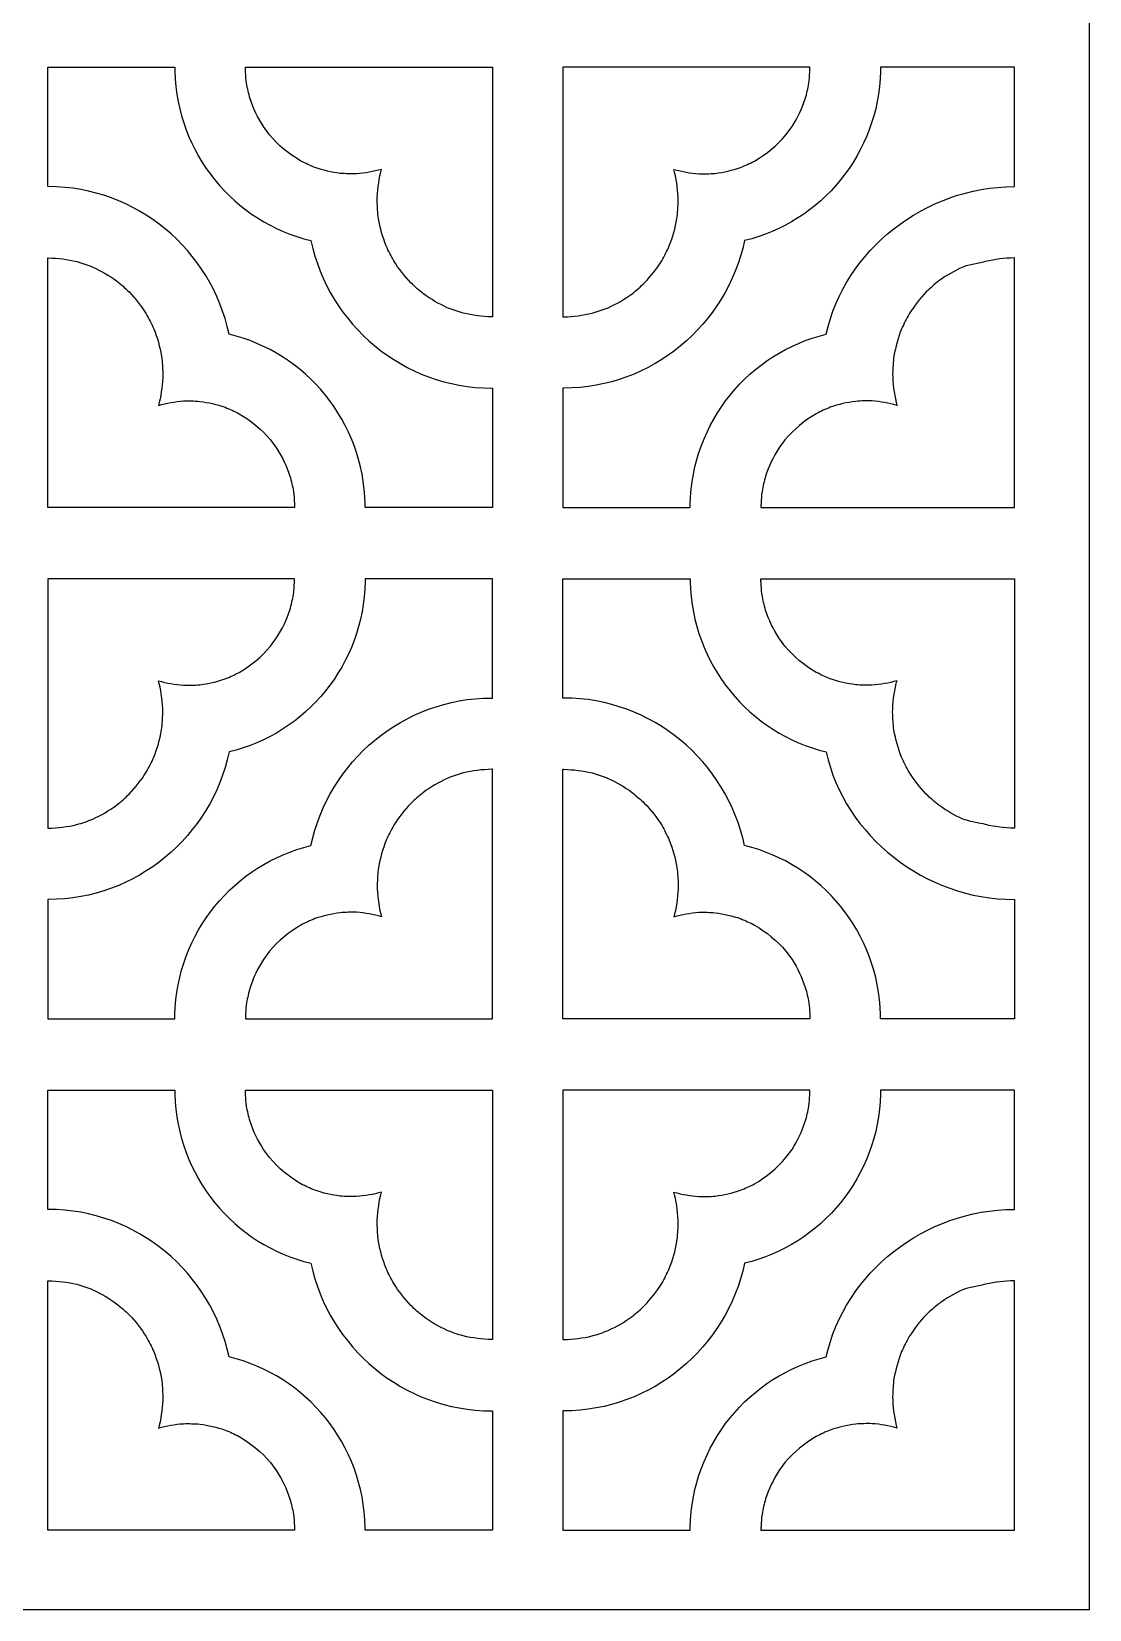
# Model space of a CAD drawing. Header units: centimetres. Extents: x -20.1 to -15.7, y -9 to 9.
# Drawn here: x -18.515 to -15.659, y -9 to -4.742 of the extents above; entities that cross this region are included whole.
import ezdxf

# ---------------------------------------------------------------- set-up
doc = ezdxf.new("R2010")
doc.units = ezdxf.units.CM
doc.header["$MEASUREMENT"] = 0
doc.layers.add('layer 1', color=7, linetype='Continuous')

msp = doc.modelspace()

# ---------------------------------------------------------------- linework, layer by layer
at = {"layer": 'layer 1', "color": 250}
for points, knots in [([(-20.08518, 9.00078), (-20.08518, 9.00078), (-15.65871, 9.00078), (-15.65871, 9.00078), (-15.65871, 9.00078), (-15.65871, 9.00078), (-15.65871, -9.00021), (-15.65871, -9.00021), (-15.65871, -9.00021), (-15.65871, -9.00021), (-20.08518, -9.00021), (-20.08518, -9.00021), (-20.08518, -9.00021), (-20.08518, -9.00021), (-20.08518, 9.00078), (-20.08518, 9.00078)], [0, 0, 0, 0, 0.2, 0.2, 0.2, 0.2, 0.4, 0.4, 0.4, 0.4, 0.6, 0.6, 0.6, 0.6, 1, 1, 1, 1]), ([(-18.12825, -4.83838), (-18.12825, -4.83838), (-18.47101, -4.83838), (-18.47101, -4.83838), (-18.47101, -4.83838), (-18.47101, -4.83838), (-18.47101, -5.16033), (-18.47101, -5.16033), (-18.47101, -5.16033), (-18.47045, -5.16033), (-18.47009, -5.16033), (-18.47, -5.16033), (-18.47, -5.16033), (-18.23105, -5.16033), (-18.03039, -5.33142), (-17.98171, -5.55859), (-17.98171, -5.55859), (-17.77433, -5.60785), (-17.61849, -5.79489), (-17.61458, -6.01826), (-17.61458, -6.01826), (-17.61456, -6.01935), (-17.61454, -6.02255), (-17.61453, -6.02609), (-17.61453, -6.02609), (-17.61453, -6.02609), (-17.27069, -6.02609), (-17.27069, -6.02609), (-17.27069, -6.02609), (-17.27069, -6.02609), (-17.27069, -5.7041), (-17.27069, -5.7041), (-17.27069, -5.7041), (-17.27176, -5.7041), (-17.27258, -5.70411), (-17.27279, -5.70411), (-17.27279, -5.70411), (-17.51174, -5.70411), (-17.7124, -5.53302), (-17.76109, -5.30584), (-17.76109, -5.30584), (-17.96759, -5.25679), (-18.12299, -5.07111), (-18.12815, -4.84899), (-18.12815, -4.84899), (-18.12819, -4.84721), (-18.12823, -4.84279), (-18.12825, -4.83838)], [0, 0, 0, 0, 0.0769231, 0.0769231, 0.0769231, 0.0769231, 0.1538462, 0.1538462, 0.1538462, 0.1538462, 0.2307692, 0.2307692, 0.2307692, 0.2307692, 0.3076923, 0.3076923, 0.3076923, 0.3076923, 0.3846154, 0.3846154, 0.3846154, 0.3846154, 0.4615385, 0.4615385, 0.4615385, 0.4615385, 0.5384615, 0.5384615, 0.5384615, 0.5384615, 0.6153846, 0.6153846, 0.6153846, 0.6153846, 0.6923077, 0.6923077, 0.6923077, 0.6923077, 0.7692308, 0.7692308, 0.7692308, 0.7692308, 0.8461538, 0.8461538, 0.8461538, 0.8461538, 1, 1, 1, 1]), ([(-17.27069, -4.83838), (-17.27069, -4.83838), (-17.93744, -4.83838), (-17.93744, -4.83838), (-17.93744, -4.83838), (-17.93738, -4.84366), (-17.9373, -4.84925), (-17.93719, -4.85169), (-17.93719, -4.85169), (-17.93676, -4.86146), (-17.9359, -4.87128), (-17.93461, -4.88146), (-17.93461, -4.88146), (-17.93209, -4.89568), (-17.92902, -4.9091), (-17.9251, -4.923), (-17.9251, -4.923), (-17.91587, -4.95049), (-17.90468, -4.9739), (-17.88916, -4.99834), (-17.88916, -4.99834), (-17.88916, -4.99834), (-17.87262, -5.02067), (-17.87262, -5.02067), (-17.87262, -5.02067), (-17.84739, -5.05009), (-17.82132, -5.07188), (-17.78794, -5.09132), (-17.78794, -5.09132), (-17.77545, -5.0978), (-17.76322, -5.1034), (-17.75016, -5.10862), (-17.75016, -5.10862), (-17.72719, -5.11651), (-17.70575, -5.12148), (-17.68169, -5.12459), (-17.68169, -5.12459), (-17.66683, -5.12574), (-17.65265, -5.12609), (-17.63775, -5.12571), (-17.63775, -5.12571), (-17.61408, -5.12388), (-17.59283, -5.12016), (-17.57009, -5.11374), (-17.57009, -5.11374), (-17.57084, -5.11623), (-17.57157, -5.11873), (-17.57228, -5.12126), (-17.57228, -5.12126), (-17.57833, -5.14767), (-17.58132, -5.172), (-17.582, -5.1991), (-17.582, -5.1991), (-17.5816, -5.21525), (-17.58046, -5.2306), (-17.57844, -5.24664), (-17.57844, -5.24664), (-17.57382, -5.27262), (-17.56736, -5.29566), (-17.55775, -5.32021), (-17.55775, -5.32021), (-17.55148, -5.3342), (-17.54485, -5.34727), (-17.53726, -5.36057), (-17.53726, -5.36057), (-17.52339, -5.3824), (-17.50888, -5.40106), (-17.49116, -5.41983), (-17.49116, -5.41983), (-17.48019, -5.43041), (-17.46921, -5.44003), (-17.45729, -5.4495), (-17.45729, -5.4495), (-17.43635, -5.46458), (-17.41602, -5.47642), (-17.3926, -5.48715), (-17.3926, -5.48715), (-17.37836, -5.49284), (-17.36451, -5.49759), (-17.34979, -5.50183), (-17.34979, -5.50183), (-17.32366, -5.50795), (-17.29959, -5.51097), (-17.27279, -5.51166), (-17.27279, -5.51166), (-17.27258, -5.51165), (-17.27176, -5.51165), (-17.27069, -5.51164), (-17.27069, -5.51164), (-17.27069, -5.51164), (-17.27069, -4.83838), (-17.27069, -4.83838)], [0, 0, 0, 0, 0.0416667, 0.0416667, 0.0416667, 0.0416667, 0.0833333, 0.0833333, 0.0833333, 0.0833333, 0.125, 0.125, 0.125, 0.125, 0.1666667, 0.1666667, 0.1666667, 0.1666667, 0.2083333, 0.2083333, 0.2083333, 0.2083333, 0.25, 0.25, 0.25, 0.25, 0.2916667, 0.2916667, 0.2916667, 0.2916667, 0.3333333, 0.3333333, 0.3333333, 0.3333333, 0.375, 0.375, 0.375, 0.375, 0.4166667, 0.4166667, 0.4166667, 0.4166667, 0.4583333, 0.4583333, 0.4583333, 0.4583333, 0.5, 0.5, 0.5, 0.5, 0.5416667, 0.5416667, 0.5416667, 0.5416667, 0.5833333, 0.5833333, 0.5833333, 0.5833333, 0.625, 0.625, 0.625, 0.625, 0.6666667, 0.6666667, 0.6666667, 0.6666667, 0.7083333, 0.7083333, 0.7083333, 0.7083333, 0.75, 0.75, 0.75, 0.75, 0.7916667, 0.7916667, 0.7916667, 0.7916667, 0.8333333, 0.8333333, 0.8333333, 0.8333333, 0.875, 0.875, 0.875, 0.875, 0.9166667, 0.9166667, 0.9166667, 0.9166667, 1, 1, 1, 1]), ([(-17.08036, -4.83838), (-17.08036, -4.83838), (-16.41361, -4.83838), (-16.41361, -4.83838), (-16.41361, -4.83838), (-16.41367, -4.84366), (-16.41375, -4.84925), (-16.41386, -4.85169), (-16.41386, -4.85169), (-16.41429, -4.86146), (-16.41515, -4.87128), (-16.41644, -4.88146), (-16.41644, -4.88146), (-16.41896, -4.89568), (-16.42203, -4.9091), (-16.42595, -4.923), (-16.42595, -4.923), (-16.43518, -4.95049), (-16.44637, -4.9739), (-16.46189, -4.99834), (-16.46189, -4.99834), (-16.46189, -4.99834), (-16.47843, -5.02067), (-16.47843, -5.02067), (-16.47843, -5.02067), (-16.50366, -5.05009), (-16.52973, -5.07188), (-16.56311, -5.09132), (-16.56311, -5.09132), (-16.5756, -5.0978), (-16.58783, -5.1034), (-16.60089, -5.10862), (-16.60089, -5.10862), (-16.62386, -5.11651), (-16.6453, -5.12148), (-16.66936, -5.12459), (-16.66936, -5.12459), (-16.68422, -5.12574), (-16.6984, -5.12609), (-16.7133, -5.12571), (-16.7133, -5.12571), (-16.73697, -5.12388), (-16.75822, -5.12016), (-16.78096, -5.11374), (-16.78096, -5.11374), (-16.78022, -5.11623), (-16.77948, -5.11873), (-16.77877, -5.12126), (-16.77877, -5.12126), (-16.77272, -5.14767), (-16.76973, -5.172), (-16.76905, -5.1991), (-16.76905, -5.1991), (-16.76945, -5.21525), (-16.77059, -5.2306), (-16.77262, -5.24664), (-16.77262, -5.24664), (-16.77723, -5.27262), (-16.78369, -5.29566), (-16.7933, -5.32021), (-16.7933, -5.32021), (-16.79957, -5.3342), (-16.8062, -5.34727), (-16.81379, -5.36057), (-16.81379, -5.36057), (-16.82766, -5.3824), (-16.84218, -5.40106), (-16.85989, -5.41983), (-16.85989, -5.41983), (-16.87086, -5.43041), (-16.88184, -5.44003), (-16.89376, -5.4495), (-16.89376, -5.4495), (-16.9147, -5.46458), (-16.93503, -5.47642), (-16.95845, -5.48715), (-16.95845, -5.48715), (-16.97269, -5.49284), (-16.98654, -5.49759), (-17.00126, -5.50183), (-17.00126, -5.50183), (-17.02739, -5.50795), (-17.05146, -5.51097), (-17.07826, -5.51166), (-17.07826, -5.51166), (-17.07847, -5.51165), (-17.07929, -5.51165), (-17.08036, -5.51164), (-17.08036, -5.51164), (-17.08036, -5.51164), (-17.08036, -4.83838), (-17.08036, -4.83838)], [0, 0, 0, 0, 0.0416667, 0.0416667, 0.0416667, 0.0416667, 0.0833333, 0.0833333, 0.0833333, 0.0833333, 0.125, 0.125, 0.125, 0.125, 0.1666667, 0.1666667, 0.1666667, 0.1666667, 0.2083333, 0.2083333, 0.2083333, 0.2083333, 0.25, 0.25, 0.25, 0.25, 0.2916667, 0.2916667, 0.2916667, 0.2916667, 0.3333333, 0.3333333, 0.3333333, 0.3333333, 0.375, 0.375, 0.375, 0.375, 0.4166667, 0.4166667, 0.4166667, 0.4166667, 0.4583333, 0.4583333, 0.4583333, 0.4583333, 0.5, 0.5, 0.5, 0.5, 0.5416667, 0.5416667, 0.5416667, 0.5416667, 0.5833333, 0.5833333, 0.5833333, 0.5833333, 0.625, 0.625, 0.625, 0.625, 0.6666667, 0.6666667, 0.6666667, 0.6666667, 0.7083333, 0.7083333, 0.7083333, 0.7083333, 0.75, 0.75, 0.75, 0.75, 0.7916667, 0.7916667, 0.7916667, 0.7916667, 0.8333333, 0.8333333, 0.8333333, 0.8333333, 0.875, 0.875, 0.875, 0.875, 0.9166667, 0.9166667, 0.9166667, 0.9166667, 1, 1, 1, 1]), ([(-16.2228, -4.83838), (-16.2228, -4.83838), (-15.8613, -4.83838), (-15.8613, -4.83838), (-15.8613, -4.83838), (-15.8613, -4.83838), (-15.8613, -5.16033), (-15.8613, -5.16033), (-15.8613, -5.16033), (-15.86186, -5.16033), (-15.86222, -5.16033), (-15.86231, -5.16033), (-15.86231, -5.16033), (-16.10127, -5.16033), (-16.32066, -5.33142), (-16.36935, -5.55859), (-16.36935, -5.55859), (-16.57672, -5.60785), (-16.73256, -5.79489), (-16.73647, -6.01826), (-16.73647, -6.01826), (-16.73649, -6.01935), (-16.73651, -6.02255), (-16.73652, -6.02609), (-16.73652, -6.02609), (-16.73652, -6.02609), (-17.08036, -6.02609), (-17.08036, -6.02609), (-17.08036, -6.02609), (-17.08036, -6.02609), (-17.08036, -5.7041), (-17.08036, -5.7041), (-17.08036, -5.7041), (-17.07929, -5.7041), (-17.07847, -5.70411), (-17.07826, -5.70411), (-17.07826, -5.70411), (-16.83931, -5.70411), (-16.63865, -5.53302), (-16.58997, -5.30584), (-16.58997, -5.30584), (-16.38346, -5.25679), (-16.22806, -5.07111), (-16.2229, -4.84899), (-16.2229, -4.84899), (-16.22286, -4.84721), (-16.22283, -4.84279), (-16.2228, -4.83838)], [0, 0, 0, 0, 0.0769231, 0.0769231, 0.0769231, 0.0769231, 0.1538462, 0.1538462, 0.1538462, 0.1538462, 0.2307692, 0.2307692, 0.2307692, 0.2307692, 0.3076923, 0.3076923, 0.3076923, 0.3076923, 0.3846154, 0.3846154, 0.3846154, 0.3846154, 0.4615385, 0.4615385, 0.4615385, 0.4615385, 0.5384615, 0.5384615, 0.5384615, 0.5384615, 0.6153846, 0.6153846, 0.6153846, 0.6153846, 0.6923077, 0.6923077, 0.6923077, 0.6923077, 0.7692308, 0.7692308, 0.7692308, 0.7692308, 0.8461538, 0.8461538, 0.8461538, 0.8461538, 1, 1, 1, 1]), ([(-17.80534, -6.02609), (-17.80538, -6.02153), (-17.80543, -6.0171), (-17.80549, -6.0154), (-17.80549, -6.0154), (-17.80588, -6.00475), (-17.80678, -5.99407), (-17.80818, -5.98297), (-17.80818, -5.98297), (-17.8107, -5.96875), (-17.81377, -5.95533), (-17.81769, -5.94144), (-17.81769, -5.94144), (-17.82692, -5.91394), (-17.83811, -5.89053), (-17.85363, -5.86609), (-17.85363, -5.86609), (-17.85363, -5.86609), (-17.87017, -5.84376), (-17.87017, -5.84376), (-17.87017, -5.84376), (-17.8954, -5.81434), (-17.92147, -5.79255), (-17.95485, -5.77311), (-17.95485, -5.77311), (-17.96734, -5.76663), (-17.97957, -5.76103), (-17.99263, -5.75581), (-17.99263, -5.75581), (-18.0156, -5.74792), (-18.03704, -5.74295), (-18.0611, -5.73984), (-18.0611, -5.73984), (-18.07596, -5.73869), (-18.09014, -5.73834), (-18.10504, -5.73872), (-18.10504, -5.73872), (-18.12871, -5.74055), (-18.14996, -5.74427), (-18.1727, -5.75069), (-18.1727, -5.75069), (-18.17196, -5.7482), (-18.17122, -5.7457), (-18.17051, -5.74317), (-18.17051, -5.74317), (-18.16446, -5.71676), (-18.16147, -5.69243), (-18.16079, -5.66533), (-18.16079, -5.66533), (-18.16119, -5.64918), (-18.16233, -5.63383), (-18.16436, -5.61779), (-18.16436, -5.61779), (-18.16897, -5.59182), (-18.17543, -5.56877), (-18.18504, -5.54422), (-18.18504, -5.54422), (-18.19131, -5.53023), (-18.19794, -5.51717), (-18.20553, -5.50386), (-18.20553, -5.50386), (-18.2194, -5.48203), (-18.23392, -5.46337), (-18.25163, -5.4446), (-18.25163, -5.4446), (-18.2626, -5.43402), (-18.27358, -5.4244), (-18.2855, -5.41493), (-18.2855, -5.41493), (-18.30644, -5.39986), (-18.32677, -5.38802), (-18.35019, -5.37728), (-18.35019, -5.37728), (-18.36443, -5.37159), (-18.37828, -5.36684), (-18.393, -5.3626), (-18.393, -5.3626), (-18.41913, -5.35648), (-18.4432, -5.35346), (-18.47, -5.35277), (-18.47, -5.35277), (-18.47008, -5.35277), (-18.47044, -5.35278), (-18.47101, -5.35278), (-18.47101, -5.35278), (-18.47101, -5.35278), (-18.47101, -6.02609), (-18.47101, -6.02609), (-18.47101, -6.02609), (-18.47101, -6.02609), (-17.80534, -6.02609), (-17.80534, -6.02609)], [0, 0, 0, 0, 0.0416667, 0.0416667, 0.0416667, 0.0416667, 0.0833333, 0.0833333, 0.0833333, 0.0833333, 0.125, 0.125, 0.125, 0.125, 0.1666667, 0.1666667, 0.1666667, 0.1666667, 0.2083333, 0.2083333, 0.2083333, 0.2083333, 0.25, 0.25, 0.25, 0.25, 0.2916667, 0.2916667, 0.2916667, 0.2916667, 0.3333333, 0.3333333, 0.3333333, 0.3333333, 0.375, 0.375, 0.375, 0.375, 0.4166667, 0.4166667, 0.4166667, 0.4166667, 0.4583333, 0.4583333, 0.4583333, 0.4583333, 0.5, 0.5, 0.5, 0.5, 0.5416667, 0.5416667, 0.5416667, 0.5416667, 0.5833333, 0.5833333, 0.5833333, 0.5833333, 0.625, 0.625, 0.625, 0.625, 0.6666667, 0.6666667, 0.6666667, 0.6666667, 0.7083333, 0.7083333, 0.7083333, 0.7083333, 0.75, 0.75, 0.75, 0.75, 0.7916667, 0.7916667, 0.7916667, 0.7916667, 0.8333333, 0.8333333, 0.8333333, 0.8333333, 0.875, 0.875, 0.875, 0.875, 0.9166667, 0.9166667, 0.9166667, 0.9166667, 1, 1, 1, 1]), ([(-16.54571, -6.02609), (-16.54568, -6.02153), (-16.54562, -6.0171), (-16.54556, -6.0154), (-16.54556, -6.0154), (-16.54517, -6.00475), (-16.54428, -5.99407), (-16.54287, -5.98297), (-16.54287, -5.98297), (-16.54035, -5.96875), (-16.53728, -5.95533), (-16.53336, -5.94144), (-16.53336, -5.94144), (-16.52413, -5.91394), (-16.51294, -5.89053), (-16.49742, -5.86609), (-16.49742, -5.86609), (-16.49742, -5.86609), (-16.48088, -5.84376), (-16.48088, -5.84376), (-16.48088, -5.84376), (-16.45565, -5.81434), (-16.42958, -5.79255), (-16.3962, -5.77311), (-16.3962, -5.77311), (-16.38371, -5.76663), (-16.37148, -5.76103), (-16.35842, -5.75581), (-16.35842, -5.75581), (-16.33545, -5.74792), (-16.31401, -5.74295), (-16.28995, -5.73984), (-16.28995, -5.73984), (-16.27509, -5.73869), (-16.26091, -5.73834), (-16.24601, -5.73872), (-16.24601, -5.73872), (-16.22234, -5.74055), (-16.20109, -5.74427), (-16.17835, -5.75069), (-16.17835, -5.75069), (-16.1791, -5.7482), (-16.17983, -5.7457), (-16.18054, -5.74317), (-16.18054, -5.74317), (-16.18659, -5.71676), (-16.18958, -5.69243), (-16.19026, -5.66533), (-16.19026, -5.66533), (-16.18986, -5.64918), (-16.18872, -5.63383), (-16.1867, -5.61779), (-16.1867, -5.61779), (-16.18208, -5.59182), (-16.17562, -5.56877), (-16.16601, -5.54422), (-16.16601, -5.54422), (-16.15974, -5.53023), (-16.15311, -5.51717), (-16.14552, -5.50386), (-16.14552, -5.50386), (-16.13165, -5.48203), (-16.11714, -5.46337), (-16.09942, -5.4446), (-16.09942, -5.4446), (-16.08845, -5.43402), (-16.07747, -5.4244), (-16.06555, -5.41493), (-16.06555, -5.41493), (-16.04461, -5.39986), (-16.02428, -5.38802), (-16.00086, -5.37728), (-16.00086, -5.37728), (-15.98662, -5.37159), (-15.95404, -5.36684), (-15.93931, -5.3626), (-15.93931, -5.3626), (-15.91319, -5.35648), (-15.88911, -5.35346), (-15.86231, -5.35277), (-15.86231, -5.35277), (-15.86223, -5.35277), (-15.86187, -5.35278), (-15.8613, -5.35278), (-15.8613, -5.35278), (-15.8613, -5.35278), (-15.8613, -6.02609), (-15.8613, -6.02609), (-15.8613, -6.02609), (-15.8613, -6.02609), (-16.54571, -6.02609), (-16.54571, -6.02609)], [0, 0, 0, 0, 0.0416667, 0.0416667, 0.0416667, 0.0416667, 0.0833333, 0.0833333, 0.0833333, 0.0833333, 0.125, 0.125, 0.125, 0.125, 0.1666667, 0.1666667, 0.1666667, 0.1666667, 0.2083333, 0.2083333, 0.2083333, 0.2083333, 0.25, 0.25, 0.25, 0.25, 0.2916667, 0.2916667, 0.2916667, 0.2916667, 0.3333333, 0.3333333, 0.3333333, 0.3333333, 0.375, 0.375, 0.375, 0.375, 0.4166667, 0.4166667, 0.4166667, 0.4166667, 0.4583333, 0.4583333, 0.4583333, 0.4583333, 0.5, 0.5, 0.5, 0.5, 0.5416667, 0.5416667, 0.5416667, 0.5416667, 0.5833333, 0.5833333, 0.5833333, 0.5833333, 0.625, 0.625, 0.625, 0.625, 0.6666667, 0.6666667, 0.6666667, 0.6666667, 0.7083333, 0.7083333, 0.7083333, 0.7083333, 0.75, 0.75, 0.75, 0.75, 0.7916667, 0.7916667, 0.7916667, 0.7916667, 0.8333333, 0.8333333, 0.8333333, 0.8333333, 0.875, 0.875, 0.875, 0.875, 0.9166667, 0.9166667, 0.9166667, 0.9166667, 1, 1, 1, 1]), ([(-18.12825, -7.40618), (-18.12825, -7.40618), (-18.47101, -7.40618), (-18.47101, -7.40618), (-18.47101, -7.40618), (-18.47101, -7.40618), (-18.47101, -7.08423), (-18.47101, -7.08423), (-18.47101, -7.08423), (-18.47045, -7.08424), (-18.47009, -7.08424), (-18.47, -7.08424), (-18.47, -7.08424), (-18.23105, -7.08424), (-18.03039, -6.91315), (-17.98171, -6.68597), (-17.98171, -6.68597), (-17.77433, -6.63671), (-17.61849, -6.44967), (-17.61458, -6.22631), (-17.61458, -6.22631), (-17.61456, -6.22522), (-17.61454, -6.22202), (-17.61453, -6.21847), (-17.61453, -6.21847), (-17.61453, -6.21847), (-17.27069, -6.21847), (-17.27069, -6.21847), (-17.27069, -6.21847), (-17.27069, -6.21847), (-17.27069, -6.54047), (-17.27069, -6.54047), (-17.27069, -6.54047), (-17.27176, -6.54046), (-17.27258, -6.54046), (-17.27279, -6.54046), (-17.27279, -6.54046), (-17.51174, -6.54046), (-17.7124, -6.71155), (-17.76109, -6.93873), (-17.76109, -6.93873), (-17.96759, -6.98778), (-18.12299, -7.17345), (-18.12815, -7.39558), (-18.12815, -7.39558), (-18.12819, -7.39735), (-18.12823, -7.40177), (-18.12825, -7.40618)], [0, 0, 0, 0, 0.0769231, 0.0769231, 0.0769231, 0.0769231, 0.1538462, 0.1538462, 0.1538462, 0.1538462, 0.2307692, 0.2307692, 0.2307692, 0.2307692, 0.3076923, 0.3076923, 0.3076923, 0.3076923, 0.3846154, 0.3846154, 0.3846154, 0.3846154, 0.4615385, 0.4615385, 0.4615385, 0.4615385, 0.5384615, 0.5384615, 0.5384615, 0.5384615, 0.6153846, 0.6153846, 0.6153846, 0.6153846, 0.6923077, 0.6923077, 0.6923077, 0.6923077, 0.7692308, 0.7692308, 0.7692308, 0.7692308, 0.8461538, 0.8461538, 0.8461538, 0.8461538, 1, 1, 1, 1]), ([(-17.80534, -6.21847), (-17.80538, -6.22303), (-17.80543, -6.22746), (-17.80549, -6.22916), (-17.80549, -6.22916), (-17.80588, -6.23981), (-17.80678, -6.25049), (-17.80818, -6.26159), (-17.80818, -6.26159), (-17.8107, -6.27581), (-17.81377, -6.28923), (-17.81769, -6.30313), (-17.81769, -6.30313), (-17.82692, -6.33063), (-17.83811, -6.35404), (-17.85363, -6.37847), (-17.85363, -6.37847), (-17.85363, -6.37847), (-17.87017, -6.4008), (-17.87017, -6.4008), (-17.87017, -6.4008), (-17.8954, -6.43022), (-17.92147, -6.45201), (-17.95485, -6.47145), (-17.95485, -6.47145), (-17.96734, -6.47793), (-17.97957, -6.48353), (-17.99263, -6.48875), (-17.99263, -6.48875), (-18.0156, -6.49664), (-18.03704, -6.50162), (-18.0611, -6.50472), (-18.0611, -6.50472), (-18.07596, -6.50587), (-18.09014, -6.50622), (-18.10504, -6.50584), (-18.10504, -6.50584), (-18.12871, -6.50401), (-18.14996, -6.50029), (-18.1727, -6.49388), (-18.1727, -6.49388), (-18.17196, -6.49636), (-18.17122, -6.49887), (-18.17051, -6.5014), (-18.17051, -6.5014), (-18.16446, -6.5278), (-18.16147, -6.55213), (-18.16079, -6.57923), (-18.16079, -6.57923), (-18.16119, -6.59539), (-18.16233, -6.61074), (-18.16436, -6.62677), (-18.16436, -6.62677), (-18.16897, -6.65275), (-18.17543, -6.6758), (-18.18504, -6.70034), (-18.18504, -6.70034), (-18.19131, -6.71433), (-18.19794, -6.7274), (-18.20553, -6.74071), (-18.20553, -6.74071), (-18.2194, -6.76254), (-18.23392, -6.78119), (-18.25163, -6.79997), (-18.25163, -6.79997), (-18.2626, -6.81054), (-18.27358, -6.82016), (-18.2855, -6.82963), (-18.2855, -6.82963), (-18.30644, -6.84471), (-18.32677, -6.85655), (-18.35019, -6.86728), (-18.35019, -6.86728), (-18.36443, -6.87297), (-18.37828, -6.87772), (-18.393, -6.88196), (-18.393, -6.88196), (-18.41913, -6.88808), (-18.4432, -6.8911), (-18.47, -6.89179), (-18.47, -6.89179), (-18.47008, -6.89179), (-18.47044, -6.89179), (-18.47101, -6.89178), (-18.47101, -6.89178), (-18.47101, -6.89178), (-18.47101, -6.21847), (-18.47101, -6.21847), (-18.47101, -6.21847), (-18.47101, -6.21847), (-17.80534, -6.21847), (-17.80534, -6.21847)], [0, 0, 0, 0, 0.0416667, 0.0416667, 0.0416667, 0.0416667, 0.0833333, 0.0833333, 0.0833333, 0.0833333, 0.125, 0.125, 0.125, 0.125, 0.1666667, 0.1666667, 0.1666667, 0.1666667, 0.2083333, 0.2083333, 0.2083333, 0.2083333, 0.25, 0.25, 0.25, 0.25, 0.2916667, 0.2916667, 0.2916667, 0.2916667, 0.3333333, 0.3333333, 0.3333333, 0.3333333, 0.375, 0.375, 0.375, 0.375, 0.4166667, 0.4166667, 0.4166667, 0.4166667, 0.4583333, 0.4583333, 0.4583333, 0.4583333, 0.5, 0.5, 0.5, 0.5, 0.5416667, 0.5416667, 0.5416667, 0.5416667, 0.5833333, 0.5833333, 0.5833333, 0.5833333, 0.625, 0.625, 0.625, 0.625, 0.6666667, 0.6666667, 0.6666667, 0.6666667, 0.7083333, 0.7083333, 0.7083333, 0.7083333, 0.75, 0.75, 0.75, 0.75, 0.7916667, 0.7916667, 0.7916667, 0.7916667, 0.8333333, 0.8333333, 0.8333333, 0.8333333, 0.875, 0.875, 0.875, 0.875, 0.9166667, 0.9166667, 0.9166667, 0.9166667, 1, 1, 1, 1]), ([(-16.2228, -7.40618), (-16.2228, -7.40618), (-15.8613, -7.40618), (-15.8613, -7.40618), (-15.8613, -7.40618), (-15.8613, -7.40618), (-15.8613, -7.08423), (-15.8613, -7.08423), (-15.8613, -7.08423), (-15.86186, -7.08424), (-15.86222, -7.08424), (-15.86231, -7.08424), (-15.86231, -7.08424), (-16.10127, -7.08424), (-16.32066, -6.91315), (-16.36935, -6.68597), (-16.36935, -6.68597), (-16.57672, -6.63671), (-16.73256, -6.44967), (-16.73647, -6.22631), (-16.73647, -6.22631), (-16.73649, -6.22522), (-16.73651, -6.22202), (-16.73652, -6.21847), (-16.73652, -6.21847), (-16.73652, -6.21847), (-17.08036, -6.21847), (-17.08036, -6.21847), (-17.08036, -6.21847), (-17.08036, -6.21847), (-17.08036, -6.54047), (-17.08036, -6.54047), (-17.08036, -6.54047), (-17.07929, -6.54046), (-17.07847, -6.54046), (-17.07826, -6.54046), (-17.07826, -6.54046), (-16.83931, -6.54046), (-16.63865, -6.71155), (-16.58997, -6.93873), (-16.58997, -6.93873), (-16.38346, -6.98778), (-16.22806, -7.17345), (-16.2229, -7.39558), (-16.2229, -7.39558), (-16.22286, -7.39735), (-16.22283, -7.40177), (-16.2228, -7.40618)], [0, 0, 0, 0, 0.0769231, 0.0769231, 0.0769231, 0.0769231, 0.1538462, 0.1538462, 0.1538462, 0.1538462, 0.2307692, 0.2307692, 0.2307692, 0.2307692, 0.3076923, 0.3076923, 0.3076923, 0.3076923, 0.3846154, 0.3846154, 0.3846154, 0.3846154, 0.4615385, 0.4615385, 0.4615385, 0.4615385, 0.5384615, 0.5384615, 0.5384615, 0.5384615, 0.6153846, 0.6153846, 0.6153846, 0.6153846, 0.6923077, 0.6923077, 0.6923077, 0.6923077, 0.7692308, 0.7692308, 0.7692308, 0.7692308, 0.8461538, 0.8461538, 0.8461538, 0.8461538, 1, 1, 1, 1]), ([(-16.54571, -6.21847), (-16.54568, -6.22303), (-16.54562, -6.22746), (-16.54556, -6.22916), (-16.54556, -6.22916), (-16.54517, -6.23981), (-16.54428, -6.25049), (-16.54287, -6.26159), (-16.54287, -6.26159), (-16.54035, -6.27581), (-16.53728, -6.28923), (-16.53336, -6.30313), (-16.53336, -6.30313), (-16.52413, -6.33063), (-16.51294, -6.35404), (-16.49742, -6.37847), (-16.49742, -6.37847), (-16.49742, -6.37847), (-16.48088, -6.4008), (-16.48088, -6.4008), (-16.48088, -6.4008), (-16.45565, -6.43022), (-16.42958, -6.45201), (-16.3962, -6.47145), (-16.3962, -6.47145), (-16.38371, -6.47793), (-16.37148, -6.48353), (-16.35842, -6.48875), (-16.35842, -6.48875), (-16.33545, -6.49664), (-16.31401, -6.50162), (-16.28995, -6.50472), (-16.28995, -6.50472), (-16.27509, -6.50587), (-16.26091, -6.50622), (-16.24601, -6.50584), (-16.24601, -6.50584), (-16.22234, -6.50401), (-16.20109, -6.50029), (-16.17835, -6.49388), (-16.17835, -6.49388), (-16.1791, -6.49636), (-16.17983, -6.49887), (-16.18054, -6.5014), (-16.18054, -6.5014), (-16.18659, -6.5278), (-16.18958, -6.55213), (-16.19026, -6.57923), (-16.19026, -6.57923), (-16.18986, -6.59539), (-16.18872, -6.61074), (-16.1867, -6.62677), (-16.1867, -6.62677), (-16.18208, -6.65275), (-16.17562, -6.6758), (-16.16601, -6.70034), (-16.16601, -6.70034), (-16.15974, -6.71433), (-16.15311, -6.7274), (-16.14552, -6.74071), (-16.14552, -6.74071), (-16.13165, -6.76254), (-16.11714, -6.78119), (-16.09942, -6.79997), (-16.09942, -6.79997), (-16.08845, -6.81054), (-16.07747, -6.82016), (-16.06555, -6.82963), (-16.06555, -6.82963), (-16.04461, -6.84471), (-16.02428, -6.85655), (-16.00086, -6.86728), (-16.00086, -6.86728), (-15.98662, -6.87297), (-15.95404, -6.87772), (-15.93931, -6.88196), (-15.93931, -6.88196), (-15.91319, -6.88808), (-15.88911, -6.8911), (-15.86231, -6.89179), (-15.86231, -6.89179), (-15.86223, -6.89179), (-15.86187, -6.89179), (-15.8613, -6.89178), (-15.8613, -6.89178), (-15.8613, -6.89178), (-15.8613, -6.21847), (-15.8613, -6.21847), (-15.8613, -6.21847), (-15.8613, -6.21847), (-16.54571, -6.21847), (-16.54571, -6.21847)], [0, 0, 0, 0, 0.0416667, 0.0416667, 0.0416667, 0.0416667, 0.0833333, 0.0833333, 0.0833333, 0.0833333, 0.125, 0.125, 0.125, 0.125, 0.1666667, 0.1666667, 0.1666667, 0.1666667, 0.2083333, 0.2083333, 0.2083333, 0.2083333, 0.25, 0.25, 0.25, 0.25, 0.2916667, 0.2916667, 0.2916667, 0.2916667, 0.3333333, 0.3333333, 0.3333333, 0.3333333, 0.375, 0.375, 0.375, 0.375, 0.4166667, 0.4166667, 0.4166667, 0.4166667, 0.4583333, 0.4583333, 0.4583333, 0.4583333, 0.5, 0.5, 0.5, 0.5, 0.5416667, 0.5416667, 0.5416667, 0.5416667, 0.5833333, 0.5833333, 0.5833333, 0.5833333, 0.625, 0.625, 0.625, 0.625, 0.6666667, 0.6666667, 0.6666667, 0.6666667, 0.7083333, 0.7083333, 0.7083333, 0.7083333, 0.75, 0.75, 0.75, 0.75, 0.7916667, 0.7916667, 0.7916667, 0.7916667, 0.8333333, 0.8333333, 0.8333333, 0.8333333, 0.875, 0.875, 0.875, 0.875, 0.9166667, 0.9166667, 0.9166667, 0.9166667, 1, 1, 1, 1]), ([(-17.27069, -7.40618), (-17.27069, -7.40618), (-17.93744, -7.40618), (-17.93744, -7.40618), (-17.93744, -7.40618), (-17.93738, -7.4009), (-17.9373, -7.39531), (-17.93719, -7.39287), (-17.93719, -7.39287), (-17.93676, -7.3831), (-17.9359, -7.37328), (-17.93461, -7.3631), (-17.93461, -7.3631), (-17.93209, -7.34888), (-17.92902, -7.33546), (-17.9251, -7.32157), (-17.9251, -7.32157), (-17.91587, -7.29407), (-17.90468, -7.27066), (-17.88916, -7.24623), (-17.88916, -7.24623), (-17.88916, -7.24623), (-17.87262, -7.22389), (-17.87262, -7.22389), (-17.87262, -7.22389), (-17.84739, -7.19447), (-17.82132, -7.17268), (-17.78794, -7.15325), (-17.78794, -7.15325), (-17.77545, -7.14676), (-17.76322, -7.14116), (-17.75016, -7.13594), (-17.75016, -7.13594), (-17.72719, -7.12806), (-17.70575, -7.12308), (-17.68169, -7.11997), (-17.68169, -7.11997), (-17.66683, -7.11883), (-17.65265, -7.11847), (-17.63775, -7.11886), (-17.63775, -7.11886), (-17.61408, -7.12068), (-17.59283, -7.12441), (-17.57009, -7.13082), (-17.57009, -7.13082), (-17.57084, -7.12834), (-17.57157, -7.12583), (-17.57228, -7.1233), (-17.57228, -7.1233), (-17.57833, -7.09689), (-17.58132, -7.07256), (-17.582, -7.04546), (-17.582, -7.04546), (-17.5816, -7.02931), (-17.58046, -7.01396), (-17.57844, -6.99793), (-17.57844, -6.99793), (-17.57382, -6.97195), (-17.56736, -6.9489), (-17.55775, -6.92435), (-17.55775, -6.92435), (-17.55148, -6.91037), (-17.54485, -6.8973), (-17.53726, -6.88399), (-17.53726, -6.88399), (-17.52339, -6.86216), (-17.50888, -6.8435), (-17.49116, -6.82473), (-17.49116, -6.82473), (-17.48019, -6.81415), (-17.46921, -6.80454), (-17.45729, -6.79506), (-17.45729, -6.79506), (-17.43635, -6.77999), (-17.41602, -6.76815), (-17.3926, -6.75742), (-17.3926, -6.75742), (-17.37836, -6.75172), (-17.36451, -6.74698), (-17.34979, -6.74273), (-17.34979, -6.74273), (-17.32366, -6.73661), (-17.29959, -6.73359), (-17.27279, -6.7329), (-17.27279, -6.7329), (-17.27258, -6.73291), (-17.27176, -6.73292), (-17.27069, -6.73292), (-17.27069, -6.73292), (-17.27069, -6.73292), (-17.27069, -7.40618), (-17.27069, -7.40618)], [0, 0, 0, 0, 0.0416667, 0.0416667, 0.0416667, 0.0416667, 0.0833333, 0.0833333, 0.0833333, 0.0833333, 0.125, 0.125, 0.125, 0.125, 0.1666667, 0.1666667, 0.1666667, 0.1666667, 0.2083333, 0.2083333, 0.2083333, 0.2083333, 0.25, 0.25, 0.25, 0.25, 0.2916667, 0.2916667, 0.2916667, 0.2916667, 0.3333333, 0.3333333, 0.3333333, 0.3333333, 0.375, 0.375, 0.375, 0.375, 0.4166667, 0.4166667, 0.4166667, 0.4166667, 0.4583333, 0.4583333, 0.4583333, 0.4583333, 0.5, 0.5, 0.5, 0.5, 0.5416667, 0.5416667, 0.5416667, 0.5416667, 0.5833333, 0.5833333, 0.5833333, 0.5833333, 0.625, 0.625, 0.625, 0.625, 0.6666667, 0.6666667, 0.6666667, 0.6666667, 0.7083333, 0.7083333, 0.7083333, 0.7083333, 0.75, 0.75, 0.75, 0.75, 0.7916667, 0.7916667, 0.7916667, 0.7916667, 0.8333333, 0.8333333, 0.8333333, 0.8333333, 0.875, 0.875, 0.875, 0.875, 0.9166667, 0.9166667, 0.9166667, 0.9166667, 1, 1, 1, 1]), ([(-17.08036, -7.40618), (-17.08036, -7.40618), (-16.41361, -7.40618), (-16.41361, -7.40618), (-16.41361, -7.40618), (-16.41367, -7.4009), (-16.41375, -7.39531), (-16.41386, -7.39287), (-16.41386, -7.39287), (-16.41429, -7.3831), (-16.41515, -7.37328), (-16.41644, -7.3631), (-16.41644, -7.3631), (-16.41896, -7.34888), (-16.42203, -7.33546), (-16.42595, -7.32157), (-16.42595, -7.32157), (-16.43518, -7.29407), (-16.44637, -7.27066), (-16.46189, -7.24623), (-16.46189, -7.24623), (-16.46189, -7.24623), (-16.47843, -7.22389), (-16.47843, -7.22389), (-16.47843, -7.22389), (-16.50366, -7.19447), (-16.52973, -7.17268), (-16.56311, -7.15325), (-16.56311, -7.15325), (-16.5756, -7.14676), (-16.58783, -7.14116), (-16.60089, -7.13594), (-16.60089, -7.13594), (-16.62386, -7.12806), (-16.6453, -7.12308), (-16.66936, -7.11997), (-16.66936, -7.11997), (-16.68422, -7.11883), (-16.6984, -7.11847), (-16.7133, -7.11886), (-16.7133, -7.11886), (-16.73697, -7.12068), (-16.75822, -7.12441), (-16.78096, -7.13082), (-16.78096, -7.13082), (-16.78022, -7.12834), (-16.77948, -7.12583), (-16.77877, -7.1233), (-16.77877, -7.1233), (-16.77272, -7.09689), (-16.76973, -7.07256), (-16.76905, -7.04546), (-16.76905, -7.04546), (-16.76945, -7.02931), (-16.77059, -7.01396), (-16.77262, -6.99793), (-16.77262, -6.99793), (-16.77723, -6.97195), (-16.78369, -6.9489), (-16.7933, -6.92435), (-16.7933, -6.92435), (-16.79957, -6.91037), (-16.8062, -6.8973), (-16.81379, -6.88399), (-16.81379, -6.88399), (-16.82766, -6.86216), (-16.84218, -6.8435), (-16.85989, -6.82473), (-16.85989, -6.82473), (-16.87086, -6.81415), (-16.88184, -6.80454), (-16.89376, -6.79506), (-16.89376, -6.79506), (-16.9147, -6.77999), (-16.93503, -6.76815), (-16.95845, -6.75742), (-16.95845, -6.75742), (-16.97269, -6.75172), (-16.98654, -6.74698), (-17.00126, -6.74273), (-17.00126, -6.74273), (-17.02739, -6.73661), (-17.05146, -6.73359), (-17.07826, -6.7329), (-17.07826, -6.7329), (-17.07847, -6.73291), (-17.07929, -6.73292), (-17.08036, -6.73292), (-17.08036, -6.73292), (-17.08036, -6.73292), (-17.08036, -7.40618), (-17.08036, -7.40618)], [0, 0, 0, 0, 0.0416667, 0.0416667, 0.0416667, 0.0416667, 0.0833333, 0.0833333, 0.0833333, 0.0833333, 0.125, 0.125, 0.125, 0.125, 0.1666667, 0.1666667, 0.1666667, 0.1666667, 0.2083333, 0.2083333, 0.2083333, 0.2083333, 0.25, 0.25, 0.25, 0.25, 0.2916667, 0.2916667, 0.2916667, 0.2916667, 0.3333333, 0.3333333, 0.3333333, 0.3333333, 0.375, 0.375, 0.375, 0.375, 0.4166667, 0.4166667, 0.4166667, 0.4166667, 0.4583333, 0.4583333, 0.4583333, 0.4583333, 0.5, 0.5, 0.5, 0.5, 0.5416667, 0.5416667, 0.5416667, 0.5416667, 0.5833333, 0.5833333, 0.5833333, 0.5833333, 0.625, 0.625, 0.625, 0.625, 0.6666667, 0.6666667, 0.6666667, 0.6666667, 0.7083333, 0.7083333, 0.7083333, 0.7083333, 0.75, 0.75, 0.75, 0.75, 0.7916667, 0.7916667, 0.7916667, 0.7916667, 0.8333333, 0.8333333, 0.8333333, 0.8333333, 0.875, 0.875, 0.875, 0.875, 0.9166667, 0.9166667, 0.9166667, 0.9166667, 1, 1, 1, 1]), ([(-18.12825, -7.59856), (-18.12825, -7.59856), (-18.47101, -7.59856), (-18.47101, -7.59856), (-18.47101, -7.59856), (-18.47101, -7.59856), (-18.47101, -7.92051), (-18.47101, -7.92051), (-18.47101, -7.92051), (-18.47045, -7.92051), (-18.47009, -7.9205), (-18.47, -7.9205), (-18.47, -7.9205), (-18.23105, -7.9205), (-18.03039, -8.09159), (-17.98171, -8.31877), (-17.98171, -8.31877), (-17.77433, -8.36803), (-17.61849, -8.55507), (-17.61458, -8.77843), (-17.61458, -8.77843), (-17.61456, -8.77953), (-17.61454, -8.78273), (-17.61453, -8.78627), (-17.61453, -8.78627), (-17.61453, -8.78627), (-17.27069, -8.78627), (-17.27069, -8.78627), (-17.27069, -8.78627), (-17.27069, -8.78627), (-17.27069, -8.46428), (-17.27069, -8.46428), (-17.27069, -8.46428), (-17.27176, -8.46428), (-17.27258, -8.46428), (-17.27279, -8.46428), (-17.27279, -8.46428), (-17.51174, -8.46428), (-17.7124, -8.29319), (-17.76109, -8.06602), (-17.76109, -8.06602), (-17.96759, -8.01697), (-18.12299, -7.83129), (-18.12815, -7.60917), (-18.12815, -7.60917), (-18.12819, -7.60739), (-18.12823, -7.60297), (-18.12825, -7.59856)], [0, 0, 0, 0, 0.0769231, 0.0769231, 0.0769231, 0.0769231, 0.1538462, 0.1538462, 0.1538462, 0.1538462, 0.2307692, 0.2307692, 0.2307692, 0.2307692, 0.3076923, 0.3076923, 0.3076923, 0.3076923, 0.3846154, 0.3846154, 0.3846154, 0.3846154, 0.4615385, 0.4615385, 0.4615385, 0.4615385, 0.5384615, 0.5384615, 0.5384615, 0.5384615, 0.6153846, 0.6153846, 0.6153846, 0.6153846, 0.6923077, 0.6923077, 0.6923077, 0.6923077, 0.7692308, 0.7692308, 0.7692308, 0.7692308, 0.8461538, 0.8461538, 0.8461538, 0.8461538, 1, 1, 1, 1]), ([(-17.27069, -7.59856), (-17.27069, -7.59856), (-17.93744, -7.59856), (-17.93744, -7.59856), (-17.93744, -7.59856), (-17.93738, -7.60384), (-17.9373, -7.60943), (-17.93719, -7.61187), (-17.93719, -7.61187), (-17.93676, -7.62164), (-17.9359, -7.63146), (-17.93461, -7.64164), (-17.93461, -7.64164), (-17.93209, -7.65586), (-17.92902, -7.66928), (-17.9251, -7.68317), (-17.9251, -7.68317), (-17.91587, -7.71067), (-17.90468, -7.73408), (-17.88916, -7.75851), (-17.88916, -7.75851), (-17.88916, -7.75851), (-17.87262, -7.78085), (-17.87262, -7.78085), (-17.87262, -7.78085), (-17.84739, -7.81027), (-17.82132, -7.83206), (-17.78794, -7.8515), (-17.78794, -7.8515), (-17.77545, -7.85798), (-17.76322, -7.86358), (-17.75016, -7.8688), (-17.75016, -7.8688), (-17.72719, -7.87669), (-17.70575, -7.88166), (-17.68169, -7.88477), (-17.68169, -7.88477), (-17.66683, -7.88592), (-17.65265, -7.88627), (-17.63775, -7.88589), (-17.63775, -7.88589), (-17.61408, -7.88406), (-17.59283, -7.88034), (-17.57009, -7.87392), (-17.57009, -7.87392), (-17.57084, -7.87641), (-17.57157, -7.87891), (-17.57228, -7.88144), (-17.57228, -7.88144), (-17.57833, -7.90785), (-17.58132, -7.93218), (-17.582, -7.95928), (-17.582, -7.95928), (-17.5816, -7.97543), (-17.58046, -7.99078), (-17.57844, -8.00682), (-17.57844, -8.00682), (-17.57382, -8.03279), (-17.56736, -8.05584), (-17.55775, -8.08039), (-17.55775, -8.08039), (-17.55148, -8.09438), (-17.54485, -8.10744), (-17.53726, -8.12075), (-17.53726, -8.12075), (-17.52339, -8.14258), (-17.50888, -8.16124), (-17.49116, -8.18001), (-17.49116, -8.18001), (-17.48019, -8.19059), (-17.46921, -8.20021), (-17.45729, -8.20968), (-17.45729, -8.20968), (-17.43635, -8.22475), (-17.41602, -8.23659), (-17.3926, -8.24732), (-17.3926, -8.24732), (-17.37836, -8.25302), (-17.36451, -8.25776), (-17.34979, -8.26201), (-17.34979, -8.26201), (-17.32366, -8.26813), (-17.29959, -8.27115), (-17.27279, -8.27184), (-17.27279, -8.27184), (-17.27258, -8.27183), (-17.27176, -8.27182), (-17.27069, -8.27182), (-17.27069, -8.27182), (-17.27069, -8.27182), (-17.27069, -7.59856), (-17.27069, -7.59856)], [0, 0, 0, 0, 0.0416667, 0.0416667, 0.0416667, 0.0416667, 0.0833333, 0.0833333, 0.0833333, 0.0833333, 0.125, 0.125, 0.125, 0.125, 0.1666667, 0.1666667, 0.1666667, 0.1666667, 0.2083333, 0.2083333, 0.2083333, 0.2083333, 0.25, 0.25, 0.25, 0.25, 0.2916667, 0.2916667, 0.2916667, 0.2916667, 0.3333333, 0.3333333, 0.3333333, 0.3333333, 0.375, 0.375, 0.375, 0.375, 0.4166667, 0.4166667, 0.4166667, 0.4166667, 0.4583333, 0.4583333, 0.4583333, 0.4583333, 0.5, 0.5, 0.5, 0.5, 0.5416667, 0.5416667, 0.5416667, 0.5416667, 0.5833333, 0.5833333, 0.5833333, 0.5833333, 0.625, 0.625, 0.625, 0.625, 0.6666667, 0.6666667, 0.6666667, 0.6666667, 0.7083333, 0.7083333, 0.7083333, 0.7083333, 0.75, 0.75, 0.75, 0.75, 0.7916667, 0.7916667, 0.7916667, 0.7916667, 0.8333333, 0.8333333, 0.8333333, 0.8333333, 0.875, 0.875, 0.875, 0.875, 0.9166667, 0.9166667, 0.9166667, 0.9166667, 1, 1, 1, 1]), ([(-17.08036, -7.59856), (-17.08036, -7.59856), (-16.41361, -7.59856), (-16.41361, -7.59856), (-16.41361, -7.59856), (-16.41367, -7.60384), (-16.41375, -7.60943), (-16.41386, -7.61187), (-16.41386, -7.61187), (-16.41429, -7.62164), (-16.41515, -7.63146), (-16.41644, -7.64164), (-16.41644, -7.64164), (-16.41896, -7.65586), (-16.42203, -7.66928), (-16.42595, -7.68317), (-16.42595, -7.68317), (-16.43518, -7.71067), (-16.44637, -7.73408), (-16.46189, -7.75851), (-16.46189, -7.75851), (-16.46189, -7.75851), (-16.47843, -7.78085), (-16.47843, -7.78085), (-16.47843, -7.78085), (-16.50366, -7.81027), (-16.52973, -7.83206), (-16.56311, -7.8515), (-16.56311, -7.8515), (-16.5756, -7.85798), (-16.58783, -7.86358), (-16.60089, -7.8688), (-16.60089, -7.8688), (-16.62386, -7.87669), (-16.6453, -7.88166), (-16.66936, -7.88477), (-16.66936, -7.88477), (-16.68422, -7.88592), (-16.6984, -7.88627), (-16.7133, -7.88589), (-16.7133, -7.88589), (-16.73697, -7.88406), (-16.75822, -7.88034), (-16.78096, -7.87392), (-16.78096, -7.87392), (-16.78022, -7.87641), (-16.77948, -7.87891), (-16.77877, -7.88144), (-16.77877, -7.88144), (-16.77272, -7.90785), (-16.76973, -7.93218), (-16.76905, -7.95928), (-16.76905, -7.95928), (-16.76945, -7.97543), (-16.77059, -7.99078), (-16.77262, -8.00682), (-16.77262, -8.00682), (-16.77723, -8.03279), (-16.78369, -8.05584), (-16.7933, -8.08039), (-16.7933, -8.08039), (-16.79957, -8.09438), (-16.8062, -8.10744), (-16.81379, -8.12075), (-16.81379, -8.12075), (-16.82766, -8.14258), (-16.84218, -8.16124), (-16.85989, -8.18001), (-16.85989, -8.18001), (-16.87086, -8.19059), (-16.88184, -8.20021), (-16.89376, -8.20968), (-16.89376, -8.20968), (-16.9147, -8.22475), (-16.93503, -8.23659), (-16.95845, -8.24732), (-16.95845, -8.24732), (-16.97269, -8.25302), (-16.98654, -8.25776), (-17.00126, -8.26201), (-17.00126, -8.26201), (-17.02739, -8.26813), (-17.05146, -8.27115), (-17.07826, -8.27184), (-17.07826, -8.27184), (-17.07847, -8.27183), (-17.07929, -8.27182), (-17.08036, -8.27182), (-17.08036, -8.27182), (-17.08036, -8.27182), (-17.08036, -7.59856), (-17.08036, -7.59856)], [0, 0, 0, 0, 0.0416667, 0.0416667, 0.0416667, 0.0416667, 0.0833333, 0.0833333, 0.0833333, 0.0833333, 0.125, 0.125, 0.125, 0.125, 0.1666667, 0.1666667, 0.1666667, 0.1666667, 0.2083333, 0.2083333, 0.2083333, 0.2083333, 0.25, 0.25, 0.25, 0.25, 0.2916667, 0.2916667, 0.2916667, 0.2916667, 0.3333333, 0.3333333, 0.3333333, 0.3333333, 0.375, 0.375, 0.375, 0.375, 0.4166667, 0.4166667, 0.4166667, 0.4166667, 0.4583333, 0.4583333, 0.4583333, 0.4583333, 0.5, 0.5, 0.5, 0.5, 0.5416667, 0.5416667, 0.5416667, 0.5416667, 0.5833333, 0.5833333, 0.5833333, 0.5833333, 0.625, 0.625, 0.625, 0.625, 0.6666667, 0.6666667, 0.6666667, 0.6666667, 0.7083333, 0.7083333, 0.7083333, 0.7083333, 0.75, 0.75, 0.75, 0.75, 0.7916667, 0.7916667, 0.7916667, 0.7916667, 0.8333333, 0.8333333, 0.8333333, 0.8333333, 0.875, 0.875, 0.875, 0.875, 0.9166667, 0.9166667, 0.9166667, 0.9166667, 1, 1, 1, 1]), ([(-16.2228, -7.59856), (-16.2228, -7.59856), (-15.8613, -7.59856), (-15.8613, -7.59856), (-15.8613, -7.59856), (-15.8613, -7.59856), (-15.8613, -7.92051), (-15.8613, -7.92051), (-15.8613, -7.92051), (-15.86186, -7.92051), (-15.86222, -7.9205), (-15.86231, -7.9205), (-15.86231, -7.9205), (-16.10127, -7.9205), (-16.32066, -8.09159), (-16.36935, -8.31877), (-16.36935, -8.31877), (-16.57672, -8.36803), (-16.73256, -8.55507), (-16.73647, -8.77843), (-16.73647, -8.77843), (-16.73649, -8.77953), (-16.73651, -8.78273), (-16.73652, -8.78627), (-16.73652, -8.78627), (-16.73652, -8.78627), (-17.08036, -8.78627), (-17.08036, -8.78627), (-17.08036, -8.78627), (-17.08036, -8.78627), (-17.08036, -8.46428), (-17.08036, -8.46428), (-17.08036, -8.46428), (-17.07929, -8.46428), (-17.07847, -8.46428), (-17.07826, -8.46428), (-17.07826, -8.46428), (-16.83931, -8.46428), (-16.63865, -8.29319), (-16.58997, -8.06602), (-16.58997, -8.06602), (-16.38346, -8.01697), (-16.22806, -7.83129), (-16.2229, -7.60917), (-16.2229, -7.60917), (-16.22286, -7.60739), (-16.22283, -7.60297), (-16.2228, -7.59856)], [0, 0, 0, 0, 0.0769231, 0.0769231, 0.0769231, 0.0769231, 0.1538462, 0.1538462, 0.1538462, 0.1538462, 0.2307692, 0.2307692, 0.2307692, 0.2307692, 0.3076923, 0.3076923, 0.3076923, 0.3076923, 0.3846154, 0.3846154, 0.3846154, 0.3846154, 0.4615385, 0.4615385, 0.4615385, 0.4615385, 0.5384615, 0.5384615, 0.5384615, 0.5384615, 0.6153846, 0.6153846, 0.6153846, 0.6153846, 0.6923077, 0.6923077, 0.6923077, 0.6923077, 0.7692308, 0.7692308, 0.7692308, 0.7692308, 0.8461538, 0.8461538, 0.8461538, 0.8461538, 1, 1, 1, 1]), ([(-17.80534, -8.78627), (-17.80538, -8.78171), (-17.80543, -8.77728), (-17.80549, -8.77558), (-17.80549, -8.77558), (-17.80588, -8.76493), (-17.80678, -8.75425), (-17.80818, -8.74315), (-17.80818, -8.74315), (-17.8107, -8.72893), (-17.81377, -8.71551), (-17.81769, -8.70161), (-17.81769, -8.70161), (-17.82692, -8.67412), (-17.83811, -8.65071), (-17.85363, -8.62627), (-17.85363, -8.62627), (-17.85363, -8.62627), (-17.87017, -8.60394), (-17.87017, -8.60394), (-17.87017, -8.60394), (-17.8954, -8.57452), (-17.92147, -8.55273), (-17.95485, -8.53329), (-17.95485, -8.53329), (-17.96734, -8.52681), (-17.97957, -8.52121), (-17.99263, -8.51599), (-17.99263, -8.51599), (-18.0156, -8.5081), (-18.03704, -8.50313), (-18.0611, -8.50002), (-18.0611, -8.50002), (-18.07596, -8.49887), (-18.09014, -8.49852), (-18.10504, -8.4989), (-18.10504, -8.4989), (-18.12871, -8.50073), (-18.14996, -8.50445), (-18.1727, -8.51086), (-18.1727, -8.51086), (-18.17196, -8.50838), (-18.17122, -8.50588), (-18.17051, -8.50335), (-18.17051, -8.50335), (-18.16446, -8.47694), (-18.16147, -8.45261), (-18.16079, -8.42551), (-18.16079, -8.42551), (-18.16119, -8.40935), (-18.16233, -8.39401), (-18.16436, -8.37797), (-18.16436, -8.37797), (-18.16897, -8.35199), (-18.17543, -8.32894), (-18.18504, -8.3044), (-18.18504, -8.3044), (-18.19131, -8.29041), (-18.19794, -8.27734), (-18.20553, -8.26404), (-18.20553, -8.26404), (-18.2194, -8.24221), (-18.23392, -8.22355), (-18.25163, -8.20478), (-18.25163, -8.20478), (-18.2626, -8.1942), (-18.27358, -8.18458), (-18.2855, -8.17511), (-18.2855, -8.17511), (-18.30644, -8.16003), (-18.32677, -8.14819), (-18.35019, -8.13746), (-18.35019, -8.13746), (-18.36443, -8.13177), (-18.37828, -8.12702), (-18.393, -8.12278), (-18.393, -8.12278), (-18.41913, -8.11666), (-18.4432, -8.11364), (-18.47, -8.11295), (-18.47, -8.11295), (-18.47008, -8.11295), (-18.47044, -8.11296), (-18.47101, -8.11296), (-18.47101, -8.11296), (-18.47101, -8.11296), (-18.47101, -8.78627), (-18.47101, -8.78627), (-18.47101, -8.78627), (-18.47101, -8.78627), (-17.80534, -8.78627), (-17.80534, -8.78627)], [0, 0, 0, 0, 0.0416667, 0.0416667, 0.0416667, 0.0416667, 0.0833333, 0.0833333, 0.0833333, 0.0833333, 0.125, 0.125, 0.125, 0.125, 0.1666667, 0.1666667, 0.1666667, 0.1666667, 0.2083333, 0.2083333, 0.2083333, 0.2083333, 0.25, 0.25, 0.25, 0.25, 0.2916667, 0.2916667, 0.2916667, 0.2916667, 0.3333333, 0.3333333, 0.3333333, 0.3333333, 0.375, 0.375, 0.375, 0.375, 0.4166667, 0.4166667, 0.4166667, 0.4166667, 0.4583333, 0.4583333, 0.4583333, 0.4583333, 0.5, 0.5, 0.5, 0.5, 0.5416667, 0.5416667, 0.5416667, 0.5416667, 0.5833333, 0.5833333, 0.5833333, 0.5833333, 0.625, 0.625, 0.625, 0.625, 0.6666667, 0.6666667, 0.6666667, 0.6666667, 0.7083333, 0.7083333, 0.7083333, 0.7083333, 0.75, 0.75, 0.75, 0.75, 0.7916667, 0.7916667, 0.7916667, 0.7916667, 0.8333333, 0.8333333, 0.8333333, 0.8333333, 0.875, 0.875, 0.875, 0.875, 0.9166667, 0.9166667, 0.9166667, 0.9166667, 1, 1, 1, 1]), ([(-16.54571, -8.78627), (-16.54568, -8.78171), (-16.54562, -8.77728), (-16.54556, -8.77558), (-16.54556, -8.77558), (-16.54517, -8.76493), (-16.54428, -8.75425), (-16.54287, -8.74315), (-16.54287, -8.74315), (-16.54035, -8.72893), (-16.53728, -8.71551), (-16.53336, -8.70161), (-16.53336, -8.70161), (-16.52413, -8.67412), (-16.51294, -8.65071), (-16.49742, -8.62627), (-16.49742, -8.62627), (-16.49742, -8.62627), (-16.48088, -8.60394), (-16.48088, -8.60394), (-16.48088, -8.60394), (-16.45565, -8.57452), (-16.42958, -8.55273), (-16.3962, -8.53329), (-16.3962, -8.53329), (-16.38371, -8.52681), (-16.37148, -8.52121), (-16.35842, -8.51599), (-16.35842, -8.51599), (-16.33545, -8.5081), (-16.31401, -8.50313), (-16.28995, -8.50002), (-16.28995, -8.50002), (-16.27509, -8.49887), (-16.26091, -8.49852), (-16.24601, -8.4989), (-16.24601, -8.4989), (-16.22234, -8.50073), (-16.20109, -8.50445), (-16.17835, -8.51086), (-16.17835, -8.51086), (-16.1791, -8.50838), (-16.17983, -8.50588), (-16.18054, -8.50335), (-16.18054, -8.50335), (-16.18659, -8.47694), (-16.18958, -8.45261), (-16.19026, -8.42551), (-16.19026, -8.42551), (-16.18986, -8.40935), (-16.18872, -8.39401), (-16.1867, -8.37797), (-16.1867, -8.37797), (-16.18208, -8.35199), (-16.17562, -8.32894), (-16.16601, -8.3044), (-16.16601, -8.3044), (-16.15974, -8.29041), (-16.15311, -8.27734), (-16.14552, -8.26404), (-16.14552, -8.26404), (-16.13165, -8.24221), (-16.11714, -8.22355), (-16.09942, -8.20478), (-16.09942, -8.20478), (-16.08845, -8.1942), (-16.07747, -8.18458), (-16.06555, -8.17511), (-16.06555, -8.17511), (-16.04461, -8.16003), (-16.02428, -8.14819), (-16.00086, -8.13746), (-16.00086, -8.13746), (-15.98662, -8.13177), (-15.95404, -8.12702), (-15.93931, -8.12278), (-15.93931, -8.12278), (-15.91319, -8.11666), (-15.88911, -8.11364), (-15.86231, -8.11295), (-15.86231, -8.11295), (-15.86223, -8.11295), (-15.86187, -8.11296), (-15.8613, -8.11296), (-15.8613, -8.11296), (-15.8613, -8.11296), (-15.8613, -8.78627), (-15.8613, -8.78627), (-15.8613, -8.78627), (-15.8613, -8.78627), (-16.54571, -8.78627), (-16.54571, -8.78627)], [0, 0, 0, 0, 0.0416667, 0.0416667, 0.0416667, 0.0416667, 0.0833333, 0.0833333, 0.0833333, 0.0833333, 0.125, 0.125, 0.125, 0.125, 0.1666667, 0.1666667, 0.1666667, 0.1666667, 0.2083333, 0.2083333, 0.2083333, 0.2083333, 0.25, 0.25, 0.25, 0.25, 0.2916667, 0.2916667, 0.2916667, 0.2916667, 0.3333333, 0.3333333, 0.3333333, 0.3333333, 0.375, 0.375, 0.375, 0.375, 0.4166667, 0.4166667, 0.4166667, 0.4166667, 0.4583333, 0.4583333, 0.4583333, 0.4583333, 0.5, 0.5, 0.5, 0.5, 0.5416667, 0.5416667, 0.5416667, 0.5416667, 0.5833333, 0.5833333, 0.5833333, 0.5833333, 0.625, 0.625, 0.625, 0.625, 0.6666667, 0.6666667, 0.6666667, 0.6666667, 0.7083333, 0.7083333, 0.7083333, 0.7083333, 0.75, 0.75, 0.75, 0.75, 0.7916667, 0.7916667, 0.7916667, 0.7916667, 0.8333333, 0.8333333, 0.8333333, 0.8333333, 0.875, 0.875, 0.875, 0.875, 0.9166667, 0.9166667, 0.9166667, 0.9166667, 1, 1, 1, 1])]:
    msp.add_open_spline(points, degree=3, knots=knots, dxfattribs=at)

doc.saveas('drawing.dxf')
